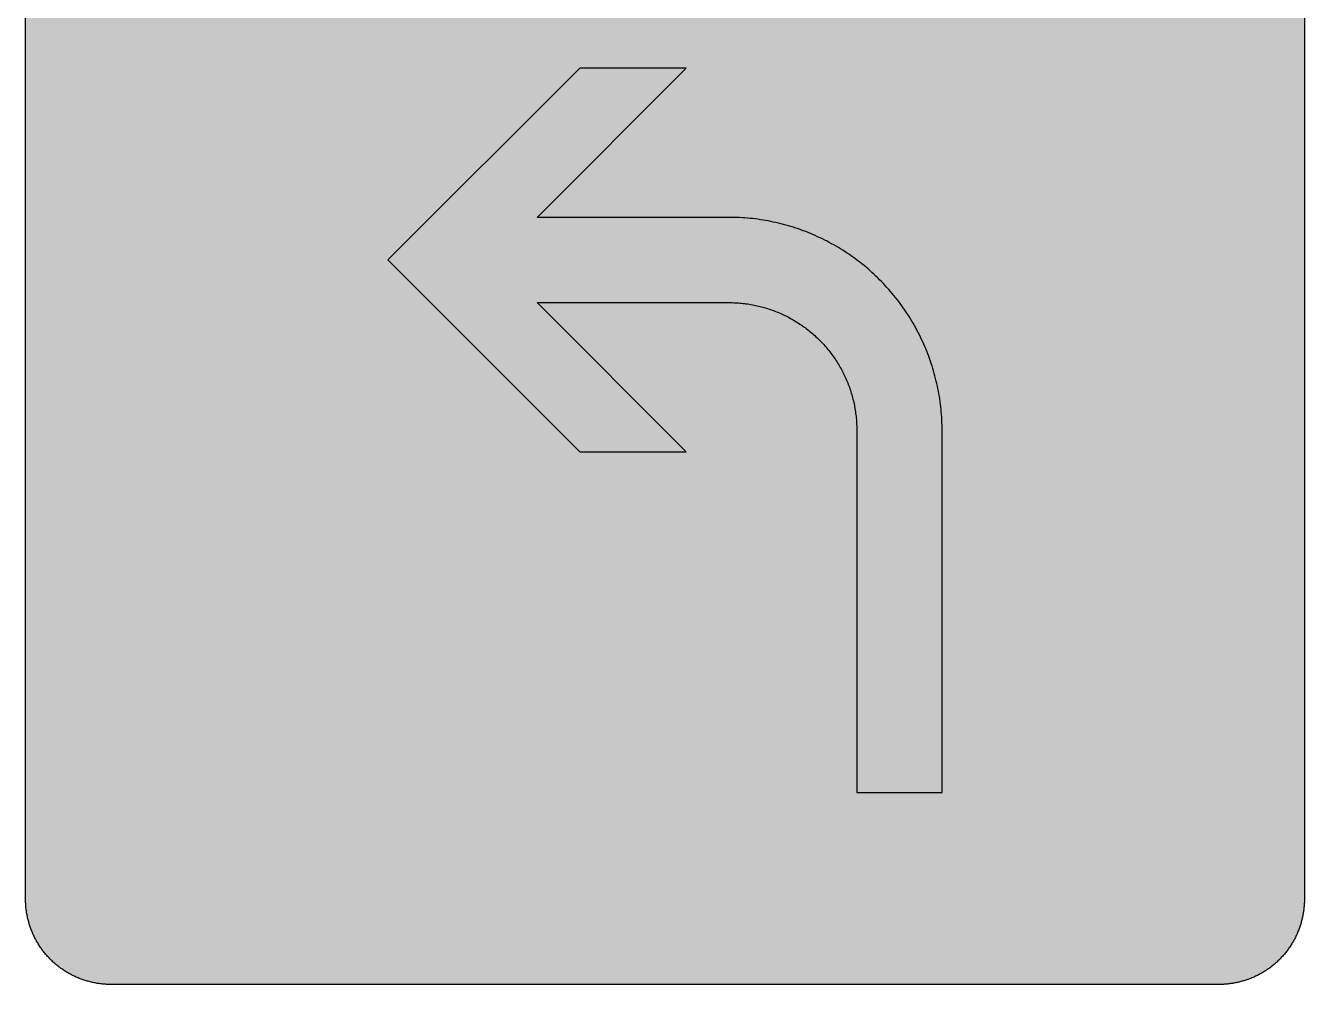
# Model space of a CAD drawing. Header units: millimetres. Extents: x 0 to 212, y 0 to 318.
# Drawn here: x 0.1 to 211.7, y 0.1 to 158.8 of the extents above; entities that cross this region are included whole.
import ezdxf

# ---------------------------------------------------------------- set-up
doc = ezdxf.new("R2010")
doc.units = ezdxf.units.MM

msp = doc.modelspace()

# ---------------------------------------------------------------- hatches: boundary and pattern name
for color, points in [(40, [(14.1633, 0.0536), (13.9878, 0.0533), (13.8125, 0.0559), (13.6373, 0.061), (13.462, 0.0686), (13.2893, 0.0787), (13.114, 0.0914), (12.9413, 0.1041), (12.7686, 0.1219), (12.5959, 0.1397), (12.4231, 0.16), (12.2504, 0.1829), (12.0777, 0.2057), (11.9075, 0.2337), (11.7373, 0.2616), (11.5672, 0.2921), (11.397, 0.3251), (11.2268, 0.3607), (11.0592, 0.3988), (10.8915, 0.4369), (10.7239, 0.4775), (10.5562, 0.5207), (10.3886, 0.5664), (10.2235, 0.6121), (10.0584, 0.6629), (9.8933, 0.7137), (9.7307, 0.7671), (9.5682, 0.8204), (9.4056, 0.8788), (9.2431, 0.9373), (9.083, 0.9982), (8.923, 1.0617), (8.763, 1.1252), (8.6055, 1.1938), (8.4455, 1.2624), (8.2906, 1.331), (8.1331, 1.4046), (7.9781, 1.4783), (7.8232, 1.5545), (7.6708, 1.6332), (7.5184, 1.7145), (7.366, 1.7958), (7.2161, 1.8796), (7.0663, 1.966), (6.919, 2.0523), (6.7716, 2.1438), (6.6243, 2.2352), (6.4795, 2.3266), (6.3348, 2.4232), (6.19, 2.5197), (6.0477, 2.6187), (5.908, 2.7178), (5.7683, 2.8194), (5.6286, 2.9235), (5.4915, 3.0302), (5.3543, 3.1369), (5.2197, 3.2461), (5.0851, 3.3579), (4.953, 3.4722), (4.8209, 3.5865), (4.6914, 3.7033), (4.5644, 3.8202), (4.4348, 3.9395), (4.3104, 4.0615), (4.1859, 4.1859), (4.0615, 4.3104), (3.9395, 4.4348), (3.8202, 4.5618), (3.7033, 4.6914), (3.5865, 4.8209), (3.4722, 4.953), (3.3579, 5.0851), (3.2487, 5.2197), (3.1369, 5.3543), (3.0302, 5.4915), (2.9235, 5.6286), (2.8194, 5.7683), (2.7178, 5.908), (2.6187, 6.0477), (2.5197, 6.19), (2.4232, 6.3348), (2.3266, 6.477), (2.2352, 6.6243), (2.1438, 6.7691), (2.0523, 6.9164), (1.966, 7.0663), (1.8796, 7.2161), (1.7958, 7.366), (1.7145, 7.5184), (1.6332, 7.6708), (1.5545, 7.8232), (1.4783, 7.9781), (1.4046, 8.1331), (1.331, 8.2906), (1.2598, 8.4455), (1.1913, 8.603), (1.1252, 8.763), (1.0592, 8.923), (0.9982, 9.083), (0.9373, 9.2431), (0.8763, 9.4056), (0.8204, 9.5682), (0.7645, 9.7307), (0.7112, 9.8933), (0.6604, 10.0584), (0.6121, 10.2235), (0.5639, 10.3911), (0.5207, 10.5562), (0.4775, 10.7239), (0.4343, 10.8915), (0.3962, 11.0592), (0.3607, 11.2268), (0.3251, 11.397), (0.2921, 11.5672), (0.2616, 11.7373), (0.2311, 11.9075), (0.2057, 12.0802), (0.1803, 12.2504), (0.1575, 12.4231), (0.1372, 12.5959), (0.1194, 12.7686), (0.1041, 12.9413), (0.0889, 13.1166), (0.0787, 13.2893), (0.0686, 13.4645), (0.061, 13.6373), (0.0559, 13.8125), (0.0508, 13.9878), (0.0508, 14.163), (0.0522, 303.4425), (0.0508, 303.6164), (0.0559, 303.7916), (0.061, 303.9669), (0.0686, 304.1396), (0.0787, 304.3149), (0.0889, 304.4876), (0.1041, 304.6628), (0.1194, 304.8356), (0.1372, 305.0083), (0.1575, 305.181), (0.1803, 305.3537), (0.2057, 305.5239), (0.2311, 305.6966), (0.2616, 305.8668), (0.2921, 306.037), (0.3251, 306.2072), (0.3607, 306.3748), (0.3962, 306.545), (0.4343, 306.7126), (0.4775, 306.8803), (0.5207, 307.0479), (0.5639, 307.213), (0.6121, 307.3781), (0.6604, 307.5432), (0.7112, 307.7083), (0.7645, 307.8734), (0.8204, 308.036), (0.8763, 308.1985), (0.9373, 308.3611), (0.9982, 308.5211), (1.0592, 308.6811), (1.1252, 308.8411), (1.1913, 308.9986), (1.2598, 309.1561), (1.331, 309.3136), (1.4046, 309.4685), (1.4783, 309.626), (1.5545, 309.7784), (1.6332, 309.9333), (1.7145, 310.0857), (1.7958, 310.2356), (1.8796, 310.388), (1.966, 310.5379), (2.0523, 310.6852), (2.1438, 310.8325), (2.2352, 310.9798), (2.3266, 311.1246), (2.4232, 311.2694), (2.5197, 311.4116), (2.6187, 311.5539), (2.7178, 311.6961), (2.8194, 311.8358), (2.9235, 311.9755), (3.0302, 312.1127), (3.1369, 312.2473), (3.2487, 312.3844), (3.3579, 312.5165), (3.4722, 312.6486), (3.5865, 312.7807), (3.7033, 312.9102), (3.8202, 313.0398), (3.9395, 313.1668), (4.0615, 313.2938), (4.1859, 313.4182), (4.3104, 313.5401), (4.4348, 313.6621), (4.5644, 313.784), (4.6914, 313.9008), (4.8209, 314.0177), (4.953, 314.132), (5.0851, 314.2437), (5.2197, 314.3555), (5.3543, 314.4647), (5.4915, 314.5739), (5.6286, 314.6781), (5.7683, 314.7822), (5.908, 314.8838), (6.0477, 314.9854), (6.19, 315.0845), (6.3348, 315.181), (6.4795, 315.275), (6.6243, 315.3689), (6.7716, 315.4604), (6.919, 315.5493), (7.0663, 315.6382), (7.2161, 315.7245), (7.366, 315.8084), (7.5184, 315.8896), (7.6708, 315.9709), (7.8232, 316.0471), (7.9781, 316.1233), (8.1331, 316.1995), (8.2906, 316.2706), (8.4455, 316.3418), (8.6055, 316.4103), (8.763, 316.4789), (8.923, 316.5424), (9.083, 316.6059), (9.2431, 316.6669), (9.4056, 316.7253), (9.5682, 316.7837), (9.7307, 316.8371), (9.8933, 316.8904), (10.0584, 316.9412), (10.2235, 316.992), (10.3886, 317.0377), (10.5562, 317.0834), (10.7239, 317.1266), (10.8915, 317.1673), (11.0592, 317.2079), (11.2268, 317.2435), (11.397, 317.279), (11.5672, 317.312), (11.7373, 317.3425), (11.9075, 317.3705), (12.0777, 317.3984), (12.2504, 317.4213), (12.4231, 317.4441), (12.5959, 317.4644), (12.7686, 317.4822), (12.9413, 317.5), (13.114, 317.5127), (13.2893, 317.5254), (13.462, 317.5356), (13.6373, 317.5432), (13.8125, 317.5483), (13.9878, 317.5508), (14.163, 317.5533), (197.6078, 317.5536), (197.7822, 317.5508), (197.9574, 317.5483), (198.1327, 317.5432), (198.3054, 317.5356), (198.4807, 317.5254), (198.6534, 317.5127), (198.8287, 317.5), (199.0014, 317.4822), (199.1741, 317.4644), (199.3468, 317.4441), (199.5195, 317.4213), (199.6897, 317.3984), (199.8624, 317.3705), (200.0326, 317.3425), (200.2028, 317.312), (200.373, 317.279), (200.5432, 317.2435), (200.7108, 317.2079), (200.8784, 317.1673), (201.0461, 317.1266), (201.2137, 317.0834), (201.3788, 317.0377), (201.5465, 316.992), (201.7116, 316.9412), (201.8767, 316.8904), (202.0392, 316.8371), (202.2018, 316.7837), (202.3643, 316.7253), (202.5269, 316.6669), (202.6869, 316.6059), (202.8469, 316.5424), (203.007, 316.4789), (203.167, 316.4103), (203.3245, 316.3418), (203.4794, 316.2706), (203.6369, 316.1995), (203.7918, 316.1233), (203.9468, 316.0471), (204.0992, 315.9709), (204.2516, 315.8896), (204.404, 315.8084), (204.5538, 315.7245), (204.7037, 315.6382), (204.8535, 315.5493), (205.0009, 315.4604), (205.1456, 315.3689), (205.293, 315.275), (205.4352, 315.181), (205.58, 315.0845), (205.7222, 314.9854), (205.8619, 314.8838), (206.0016, 314.7822), (206.1413, 314.6781), (206.2785, 314.5739), (206.4156, 314.4647), (206.5503, 314.3555), (206.6849, 314.2437), (206.817, 314.132), (206.949, 314.0177), (207.0786, 313.9008), (207.2081, 313.784), (207.3351, 313.6621), (207.4596, 313.5401), (207.584, 313.4182), (207.7085, 313.2938), (207.8304, 313.1668), (207.9498, 313.0398), (208.0666, 312.9102), (208.1835, 312.7807), (208.2978, 312.6486), (208.4121, 312.5165), (208.5238, 312.3844), (208.6331, 312.2473), (208.7397, 312.1127), (208.8464, 311.9755), (208.9506, 311.8358), (209.0522, 311.6961), (209.1512, 311.5539), (209.2503, 311.4116), (209.3468, 311.2694), (209.4433, 311.1246), (209.5348, 310.9798), (209.6262, 310.8325), (209.7176, 310.6852), (209.804, 310.5379), (209.8904, 310.388), (209.9742, 310.2356), (210.0555, 310.0857), (210.1367, 309.9333), (210.2155, 309.7784), (210.2917, 309.626), (210.3653, 309.4685), (210.439, 309.3136), (210.5076, 309.1561), (210.5762, 308.9986), (210.6447, 308.8411), (210.7082, 308.6811), (210.7717, 308.5211), (210.8327, 308.3611), (210.8911, 308.1985), (210.9495, 308.036), (211.0029, 307.8734), (211.0562, 307.7083), (211.107, 307.5432), (211.1578, 307.3781), (211.2035, 307.213), (211.2493, 307.0479), (211.2924, 306.8803), (211.3331, 306.7126), (211.3712, 306.545), (211.4093, 306.3748), (211.4448, 306.2072), (211.4779, 306.037), (211.5083, 305.8668), (211.5363, 305.6966), (211.5642, 305.5239), (211.5871, 305.3537), (211.6099, 305.181), (211.6303, 305.0083), (211.648, 304.8356), (211.6658, 304.6628), (211.6785, 304.4876), (211.6912, 304.3149), (211.7014, 304.1396), (211.709, 303.9669), (211.7141, 303.7916), (211.7166, 303.6164), (211.7166, 303.4411), (211.7189, 14.1647), (211.7166, 13.9878), (211.7141, 13.8125), (211.709, 13.6373), (211.7014, 13.4645), (211.6912, 13.2893), (211.6785, 13.1166), (211.6658, 12.9413), (211.648, 12.7686), (211.6303, 12.5959), (211.6099, 12.4231), (211.5871, 12.2504), (211.5642, 12.0802), (211.5363, 11.9075), (211.5083, 11.7373), (211.4779, 11.5672), (211.4448, 11.397), (211.4093, 11.2268), (211.3712, 11.0592), (211.3331, 10.8915), (211.2924, 10.7239), (211.2493, 10.5562), (211.2035, 10.3911), (211.1578, 10.2235), (211.107, 10.0584), (211.0562, 9.8933), (211.0029, 9.7307), (210.9495, 9.5682), (210.8911, 9.4056), (210.8327, 9.2431), (210.7717, 9.083), (210.7082, 8.923), (210.6447, 8.763), (210.5762, 8.603), (210.5076, 8.4455), (210.439, 8.2906), (210.3653, 8.1331), (210.2917, 7.9781), (210.2155, 7.8232), (210.1367, 7.6708), (210.0555, 7.5184), (209.9742, 7.366), (209.8904, 7.2161), (209.804, 7.0663), (209.7176, 6.9164), (209.6262, 6.7691), (209.5348, 6.6243), (209.4433, 6.477), (209.3468, 6.3348), (209.2503, 6.19), (209.1512, 6.0477), (209.0522, 5.908), (208.9506, 5.7683), (208.8464, 5.6286), (208.7397, 5.4915), (208.6331, 5.3543), (208.5238, 5.2197), (208.4121, 5.0851), (208.2978, 4.953), (208.1835, 4.8209), (208.0666, 4.6914), (207.9498, 4.5618), (207.8304, 4.4348), (207.7085, 4.3104), (207.584, 4.1859), (207.4596, 4.0615), (207.3351, 3.9395), (207.2081, 3.8202), (207.0786, 3.7033), (206.949, 3.5865), (206.817, 3.4722), (206.6849, 3.3579), (206.5503, 3.2461), (206.4156, 3.1369), (206.2785, 3.0302), (206.1413, 2.9235), (206.0016, 2.8194), (205.8619, 2.7178), (205.7222, 2.6187), (205.58, 2.5197), (205.4352, 2.4232), (205.293, 2.3266), (205.1456, 2.2352), (205.0009, 2.1438), (204.8535, 2.0523), (204.7037, 1.966), (204.5538, 1.8796), (204.404, 1.7958), (204.2516, 1.7145), (204.0992, 1.6332), (203.9468, 1.5545), (203.7918, 1.4783), (203.6369, 1.4046), (203.4794, 1.331), (203.3245, 1.2624), (203.167, 1.1938), (203.007, 1.1252), (202.8469, 1.0617), (202.6869, 0.9982), (202.5269, 0.9373), (202.3643, 0.8788), (202.2018, 0.8204), (202.0392, 0.7671), (201.8767, 0.7137), (201.7116, 0.6629), (201.5465, 0.6121), (201.3788, 0.5664), (201.2137, 0.5207), (201.0461, 0.4775), (200.8784, 0.4369), (200.7108, 0.3988), (200.5432, 0.3607), (200.373, 0.3251), (200.2028, 0.2921), (200.0326, 0.2616), (199.8624, 0.2337), (199.6897, 0.2057), (199.5195, 0.1829), (199.3468, 0.16), (199.1741, 0.1397), (199.0014, 0.1219), (198.8287, 0.1041), (198.6534, 0.0914), (198.4807, 0.0787), (198.3054, 0.0686), (198.1327, 0.061), (197.9574, 0.0559), (197.7822, 0.0533), (197.6069, 0.0533)]), (59, [(151.7467, 31.8036), (151.7467, 91.7758), (151.7421, 92.2122), (151.7345, 92.6516), (151.7218, 93.0885), (151.7015, 93.5228), (151.6786, 93.9597), (151.6482, 94.394), (151.6126, 94.8284), (151.572, 95.2602), (151.5262, 95.692), (151.4754, 96.1238), (151.4196, 96.5556), (151.3586, 96.9848), (151.2926, 97.4115), (151.2214, 97.8383), (151.1427, 98.265), (151.0614, 98.6892), (150.9751, 99.1108), (150.8811, 99.5324), (150.7846, 99.9541), (150.6804, 100.3732), (150.5737, 100.7897), (150.462, 101.2063), (150.3426, 101.6203), (150.2207, 102.0343), (150.0937, 102.4458), (149.9591, 102.8548), (149.8219, 103.2637), (149.6797, 103.6701), (149.5323, 104.074), (149.3799, 104.4753), (149.2225, 104.8766), (149.0599, 105.2754), (148.8923, 105.6716), (148.7221, 106.0653), (148.5443, 106.4565), (148.3639, 106.8476), (148.176, 107.2363), (147.9855, 107.6223), (147.7899, 108.0059), (147.5892, 108.3869), (147.3835, 108.7653), (147.1752, 109.1413), (146.9593, 109.5146), (146.7409, 109.8855), (146.5174, 110.2563), (146.2888, 110.6221), (146.0551, 110.9853), (145.8189, 111.346), (145.5776, 111.7041), (145.3286, 112.0597), (145.0797, 112.4128), (144.8232, 112.7633), (144.5641, 113.1087), (144.2974, 113.4542), (144.0307, 113.7945), (143.7564, 114.1324), (143.4795, 114.4676), (143.1976, 114.7978), (142.9106, 115.1255), (142.6185, 115.4532), (142.3238, 115.7732), (142.0241, 116.0932), (141.7218, 116.4082), (141.412, 116.7206), (141.1021, 117.028), (140.7846, 117.3302), (140.4671, 117.6299), (140.1445, 117.9246), (139.8194, 118.2167), (139.4917, 118.5037), (139.159, 118.7856), (138.8262, 119.0625), (138.4884, 119.3368), (138.1455, 119.6061), (137.8026, 119.8702), (137.4546, 120.1293), (137.1067, 120.3858), (136.7536, 120.6348), (136.398, 120.8837), (136.0399, 121.125), (135.6792, 121.3612), (135.316, 121.5949), (134.9502, 121.8235), (134.5794, 122.047), (134.2085, 122.2654), (133.8351, 122.4813), (133.4592, 122.6896), (133.0808, 122.8954), (132.6998, 123.096), (132.3162, 123.2916), (131.9301, 123.4821), (131.5415, 123.6701), (131.1504, 123.8504), (130.7592, 124.0282), (130.3655, 124.1984), (129.9693, 124.366), (129.5705, 124.5286), (129.1692, 124.6861), (128.7678, 124.8385), (128.3614, 124.9858), (127.9576, 125.128), (127.5486, 125.2677), (127.1397, 125.3998), (126.7282, 125.5268), (126.3142, 125.6487), (125.9002, 125.7681), (125.4836, 125.8799), (125.0671, 125.9891), (124.648, 126.0907), (124.2263, 126.1872), (123.8047, 126.2812), (123.383, 126.3675), (122.9589, 126.4514), (122.5321, 126.5276), (122.1054, 126.5987), (121.6762, 126.6647), (121.2494, 126.7282), (120.8176, 126.7841), (120.3858, 126.8349), (119.954, 126.8806), (119.5222, 126.9187), (119.0879, 126.9543), (118.6536, 126.9848), (118.2167, 127.0102), (117.7798, 127.0279), (117.3429, 127.0406), (116.906, 127.0508), (116.4666, 127.0533), (84.7189, 127.0536), (109.4133, 151.7481), (91.7744, 151.7481), (60.0244, 119.9981), (91.7744, 88.2481), (109.4133, 88.2481), (84.7189, 112.9425), (116.4689, 112.9425), (116.7308, 112.9386), (116.9924, 112.9335), (117.2566, 112.9259), (117.5182, 112.9157), (117.7798, 112.9005), (118.0389, 112.8827), (118.3005, 112.8624), (118.5596, 112.837), (118.8187, 112.809), (119.0777, 112.7785), (119.3368, 112.7455), (119.5934, 112.71), (119.8499, 112.6693), (120.1064, 112.6261), (120.363, 112.5804), (120.617, 112.5296), (120.871, 112.4788), (121.125, 112.4229), (121.3764, 112.3645), (121.6279, 112.3036), (121.8768, 112.2375), (122.1283, 112.1715), (122.3772, 112.1004), (122.6236, 112.0267), (122.87, 111.9505), (123.1163, 111.8692), (123.3602, 111.7879), (123.604, 111.7016), (123.8479, 111.6127), (124.0892, 111.5212), (124.3305, 111.4273), (124.5692, 111.3307), (124.8054, 111.2291), (125.0442, 111.125), (125.2779, 111.0209), (125.5116, 110.9116), (125.7452, 110.7999), (125.9764, 110.6856), (126.2075, 110.5662), (126.4361, 110.4468), (126.6622, 110.3249), (126.8882, 110.1979), (127.1143, 110.0684), (127.3353, 109.9388), (127.5563, 109.8042), (127.7772, 109.667), (127.9957, 109.5273), (128.2116, 109.3851), (128.4275, 109.2378), (128.6408, 109.0905), (128.8517, 108.9406), (129.0625, 108.7882), (129.2708, 108.6307), (129.4765, 108.4732), (129.6797, 108.3107), (129.8829, 108.1481), (130.0836, 107.9805), (130.2842, 107.8103), (130.4798, 107.6401), (130.6754, 107.4649), (130.8684, 107.2871), (131.0589, 107.1093), (131.2494, 106.9264), (131.4348, 106.741), (131.6203, 106.553), (131.8031, 106.365), (131.9835, 106.1745), (132.1587, 105.9815), (132.334, 105.7859), (132.5067, 105.5878), (132.6744, 105.3897), (132.842, 105.189), (133.0046, 104.9858), (133.1671, 104.7801), (133.3246, 104.5743), (133.4821, 104.3661), (133.6345, 104.1578), (133.7869, 103.9444), (133.9342, 103.7311), (134.079, 103.5177), (134.2212, 103.2993), (134.3609, 103.0834), (134.4981, 102.8624), (134.6327, 102.6414), (134.7648, 102.4179), (134.8918, 102.1944), (135.0188, 101.9683), (135.1407, 101.7397), (135.2626, 101.5111), (135.3795, 101.2825), (135.4938, 101.0514), (135.6055, 100.8177), (135.7147, 100.584), (135.8189, 100.3478), (135.923, 100.1116), (136.0246, 99.8728), (136.1211, 99.634), (136.2151, 99.3953), (136.3066, 99.154), (136.3955, 98.9101), (136.4818, 98.6663), (136.5631, 98.4225), (136.6418, 98.1761), (136.7206, 97.9297), (136.7942, 97.6833), (136.8628, 97.4344), (136.9314, 97.1829), (136.9949, 96.934), (137.0584, 96.6826), (137.1168, 96.4286), (137.1727, 96.1771), (137.2235, 95.9231), (137.2743, 95.6691), (137.32, 95.4126), (137.3632, 95.156), (137.4013, 94.8995), (137.4394, 94.6429), (137.4724, 94.3839), (137.5029, 94.1248), (137.5308, 93.8657), (137.5537, 93.6066), (137.5766, 93.345), (137.5943, 93.0859), (137.607, 92.8243), (137.6197, 92.5627), (137.6274, 92.3011), (137.6324, 92.0369), (137.635, 91.7753), (137.6355, 31.8036)])]:
    msp.add_hatch(color=color).paths.add_polyline_path(points)
h = msp.add_hatch(color=59)
h.paths.add_polyline_path([(14.1633, 3.5814), (13.8887, 3.5839), (13.6169, 3.5941), (13.3477, 3.6119), (13.081, 3.6347), (12.8143, 3.6652), (12.5501, 3.7008), (12.2885, 3.7465), (12.0294, 3.7948), (11.7729, 3.8506), (11.5164, 3.9141), (11.2649, 3.9827), (11.016, 4.0564), (10.7671, 4.1351), (10.5232, 4.2215), (10.2819, 4.3129), (10.0432, 4.412), (9.8069, 4.5161), (9.5733, 4.6228), (9.3447, 4.7371), (9.1186, 4.8565), (8.8951, 4.9809), (8.6741, 5.113), (8.4582, 5.2476), (8.2448, 5.3873), (8.0366, 5.5321), (7.8308, 5.682), (7.6276, 5.8369), (7.4295, 5.9969), (7.2365, 6.1595), (7.046, 6.3297), (6.8605, 6.5024), (6.6777, 6.6802), (6.5024, 6.8605), (6.3271, 7.046), (6.1595, 7.2365), (5.9969, 7.432), (5.8369, 7.6302), (5.682, 7.8308), (5.5321, 8.0366), (5.3873, 8.2448), (5.2451, 8.4582), (5.1105, 8.6741), (4.9809, 8.8951), (4.8565, 9.1186), (4.7371, 9.3447), (4.6228, 9.5758), (4.5136, 9.8069), (4.4094, 10.0432), (4.3129, 10.2819), (4.2215, 10.5232), (4.1351, 10.7696), (4.0538, 11.016), (3.9802, 11.2649), (3.9116, 11.5189), (3.8506, 11.7729), (3.7948, 12.0294), (3.744, 12.2911), (3.7008, 12.5527), (3.6627, 12.8143), (3.6322, 13.081), (3.6093, 13.3502), (3.5916, 13.6195), (3.5814, 13.8913), (3.5789, 14.163), (3.58, 303.4425), (3.5814, 303.7154), (3.5916, 303.9847), (3.6093, 304.2564), (3.6322, 304.5231), (3.6627, 304.7898), (3.7008, 305.054), (3.744, 305.3156), (3.7948, 305.5747), (3.8506, 305.8312), (3.9116, 306.0852), (3.9802, 306.3392), (4.0538, 306.5882), (4.1351, 306.8345), (4.2215, 307.0809), (4.3129, 307.3222), (4.4094, 307.561), (4.5136, 307.7972), (4.6228, 308.0283), (4.7371, 308.2595), (4.8565, 308.4855), (4.9809, 308.7091), (5.1105, 308.9275), (5.2451, 309.1459), (5.3873, 309.3593), (5.5321, 309.5676), (5.682, 309.7733), (5.8369, 309.974), (5.9969, 310.1721), (6.1595, 310.3677), (6.3271, 310.5556), (6.5024, 310.7436), (6.6777, 310.9239), (6.8605, 311.1017), (7.046, 311.2745), (7.2365, 311.4446), (7.4295, 311.6072), (7.6276, 311.7672), (7.8308, 311.9222), (8.0366, 312.072), (8.2448, 312.2168), (8.4582, 312.3565), (8.6741, 312.4911), (8.8951, 312.6232), (9.1186, 312.7477), (9.3447, 312.867), (9.5733, 312.9813), (9.8069, 313.0906), (10.0432, 313.1922), (10.2819, 313.2912), (10.5232, 313.3827), (10.7671, 313.469), (11.016, 313.5478), (11.2649, 313.624), (11.5164, 313.6925), (11.7729, 313.7535), (12.0294, 313.8094), (12.2885, 313.8602), (12.5501, 313.9034), (12.8143, 313.9389), (13.081, 313.9694), (13.3477, 313.9948), (13.6169, 314.01), (13.8887, 314.0202), (14.163, 314.0253), (197.6078, 314.0258), (197.8787, 314.0202), (198.1505, 314.01), (198.4197, 313.9948), (198.689, 313.9694), (198.9557, 313.9389), (199.2173, 313.9034), (199.4789, 313.8602), (199.7405, 313.8094), (199.9971, 313.7535), (200.2511, 313.6925), (200.5051, 313.624), (200.754, 313.5478), (201.0004, 313.469), (201.2467, 313.3827), (201.488, 313.2912), (201.7268, 313.1922), (201.963, 313.0906), (202.1942, 312.9813), (202.4253, 312.867), (202.6514, 312.7477), (202.8749, 312.6232), (203.0959, 312.4911), (203.3118, 312.3565), (203.5251, 312.2168), (203.7334, 312.072), (203.9391, 311.9222), (204.1398, 311.7672), (204.3379, 311.6072), (204.5335, 311.4446), (204.724, 311.2745), (204.9094, 311.1017), (205.0898, 310.9239), (205.2676, 310.7436), (205.4403, 310.5556), (205.6105, 310.3677), (205.773, 310.1721), (205.933, 309.974), (206.088, 309.7733), (206.2378, 309.5676), (206.3826, 309.3593), (206.5223, 309.1459), (206.6569, 308.9275), (206.789, 308.7091), (206.9135, 308.4855), (207.0329, 308.2595), (207.1472, 308.0283), (207.2538, 307.7972), (207.358, 307.561), (207.457, 307.3222), (207.5485, 307.0809), (207.6348, 306.8345), (207.7136, 306.5882), (207.7872, 306.3392), (207.8558, 306.0852), (207.9193, 305.8312), (207.9752, 305.5747), (208.0235, 305.3156), (208.0692, 305.054), (208.1047, 304.7898), (208.1352, 304.5231), (208.1581, 304.2564), (208.1759, 303.9847), (208.186, 303.7154), (208.1911, 303.4411), (208.1911, 14.1647), (208.186, 13.8913), (208.1759, 13.6195), (208.1581, 13.3502), (208.1352, 13.081), (208.1047, 12.8143), (208.0692, 12.5527), (208.0235, 12.2911), (207.9752, 12.0294), (207.9193, 11.7729), (207.8558, 11.5189), (207.7872, 11.2649), (207.7136, 11.016), (207.6348, 10.7696), (207.5485, 10.5232), (207.457, 10.2819), (207.358, 10.0432), (207.2538, 9.8069), (207.1472, 9.5758), (207.0329, 9.3447), (206.9135, 9.1186), (206.789, 8.8951), (206.6569, 8.6741), (206.5223, 8.4582), (206.3826, 8.2448), (206.2378, 8.0366), (206.088, 7.8308), (205.933, 7.6302), (205.773, 7.432), (205.6105, 7.2365), (205.4403, 7.046), (205.2676, 6.8605), (205.0898, 6.6802), (204.9094, 6.5024), (204.724, 6.3297), (204.5335, 6.1595), (204.3379, 5.9969), (204.1398, 5.8369), (203.9391, 5.682), (203.7334, 5.5321), (203.5251, 5.3873), (203.3118, 5.2476), (203.0959, 5.113), (202.8749, 4.9809), (202.6514, 4.8565), (202.4253, 4.7371), (202.1942, 4.6228), (201.963, 4.5161), (201.7268, 4.412), (201.488, 4.3129), (201.2467, 4.2215), (201.0004, 4.1351), (200.754, 4.0564), (200.5051, 3.9827), (200.2511, 3.9141), (199.9971, 3.8506), (199.7405, 3.7948), (199.4789, 3.7465), (199.2173, 3.7008), (198.9557, 3.6652), (198.689, 3.6347), (198.4197, 3.6119), (198.1505, 3.5941), (197.8787, 3.5839), (197.6069, 3.5789)])
h.paths.add_polyline_path([(14.1633, 8.8731), (14.0259, 8.8748), (13.8887, 8.8798), (13.7541, 8.8875), (13.622, 8.9002), (13.4874, 8.9154), (13.3553, 8.9332), (13.2258, 8.9535), (13.0962, 8.9789), (12.9667, 9.0068), (12.8397, 9.0373), (12.7127, 9.0729), (12.5882, 9.1084), (12.4663, 9.1491), (12.3419, 9.1923), (12.2225, 9.238), (12.1031, 9.2888), (11.9837, 9.3396), (11.8694, 9.3929), (11.7526, 9.4513), (11.6408, 9.5098), (11.5291, 9.5733), (11.4198, 9.6368), (11.3106, 9.7053), (11.2039, 9.7765), (11.0998, 9.8476), (10.9957, 9.9238), (10.8966, 10), (10.7975, 10.0787), (10.6985, 10.1625), (10.6045, 10.2464), (10.5105, 10.3327), (10.4216, 10.4216), (10.3327, 10.5131), (10.2464, 10.6045), (10.16, 10.701), (10.0787, 10.7975), (10, 10.8966), (9.9212, 10.9982), (9.8476, 11.0998), (9.7739, 11.2039), (9.7053, 11.3106), (9.6368, 11.4198), (9.5707, 11.5291), (9.5098, 11.6408), (9.4488, 11.7551), (9.3929, 11.8694), (9.337, 11.9863), (9.2862, 12.1031), (9.238, 12.2225), (9.1923, 12.3444), (9.1491, 12.4663), (9.1084, 12.5908), (9.0703, 12.7152), (9.0373, 12.8397), (9.0068, 12.9692), (8.9789, 13.0962), (8.9535, 13.2258), (8.9306, 13.3579), (8.9129, 13.4899), (8.8976, 13.622), (8.8849, 13.7566), (8.8773, 13.8913), (8.8722, 14.0259), (8.8697, 14.163), (8.8717, 303.4425), (8.8722, 303.5783), (8.8773, 303.7129), (8.8849, 303.8475), (8.8976, 303.9821), (8.9129, 304.1142), (8.9306, 304.2463), (8.9535, 304.3784), (8.9789, 304.5079), (9.0068, 304.6349), (9.0373, 304.7644), (9.0703, 304.8889), (9.1084, 305.0134), (9.1491, 305.1378), (9.1923, 305.2597), (9.238, 305.3817), (9.2862, 305.501), (9.337, 305.6179), (9.3929, 305.7347), (9.4488, 305.849), (9.5098, 305.9633), (9.5707, 306.0751), (9.6368, 306.1843), (9.7053, 306.2935), (9.7739, 306.4002), (9.8476, 306.5043), (9.9212, 306.6059), (10, 306.7075), (10.0787, 306.8066), (10.16, 306.9031), (10.2464, 306.9996), (10.3327, 307.0911), (10.4216, 307.1825), (10.5105, 307.2714), (10.6045, 307.3578), (10.6985, 307.4416), (10.7975, 307.5254), (10.8966, 307.6042), (10.9957, 307.6804), (11.0998, 307.7566), (11.2039, 307.8277), (11.3106, 307.8988), (11.4198, 307.9674), (11.5291, 308.0309), (11.6408, 308.0944), (11.7526, 308.1528), (11.8694, 308.2112), (11.9837, 308.2646), (12.1031, 308.3179), (12.2225, 308.3662), (12.3419, 308.4119), (12.4663, 308.4551), (12.5882, 308.4957), (12.7127, 308.5313), (12.8397, 308.5668), (12.9667, 308.5973), (13.0962, 308.6252), (13.2258, 308.6506), (13.3553, 308.671), (13.4874, 308.6913), (13.622, 308.7065), (13.7541, 308.7167), (13.8887, 308.7268), (14.0259, 308.7319), (14.163, 308.7319), (197.6078, 308.7342), (197.7441, 308.7319), (197.8787, 308.7268), (198.0133, 308.7167), (198.1479, 308.7065), (198.28, 308.6913), (198.4121, 308.671), (198.5442, 308.6506), (198.6737, 308.6252), (198.8007, 308.5973), (198.9303, 308.5668), (199.0547, 308.5313), (199.1792, 308.4957), (199.3036, 308.4551), (199.4256, 308.4119), (199.5475, 308.3662), (199.6669, 308.3179), (199.7837, 308.2646), (199.9005, 308.2112), (200.0148, 308.1528), (200.1291, 308.0944), (200.2409, 308.0309), (200.3501, 307.9674), (200.4593, 307.8988), (200.566, 307.8277), (200.6702, 307.7566), (200.7718, 307.6804), (200.8734, 307.6042), (200.9724, 307.5254), (201.0689, 307.4416), (201.1655, 307.3578), (201.2569, 307.2714), (201.3483, 307.1825), (201.4372, 307.0911), (201.5236, 306.9996), (201.6074, 306.9031), (201.6912, 306.8066), (201.77, 306.7075), (201.8462, 306.6059), (201.9224, 306.5043), (201.9935, 306.4002), (202.0646, 306.2935), (202.1332, 306.1843), (202.1967, 306.0751), (202.2602, 305.9633), (202.3186, 305.849), (202.377, 305.7347), (202.4304, 305.6179), (202.4812, 305.501), (202.532, 305.3817), (202.5777, 305.2597), (202.6209, 305.1378), (202.6615, 305.0134), (202.6971, 304.8889), (202.7326, 304.7644), (202.7631, 304.6349), (202.7911, 304.5079), (202.8165, 304.3784), (202.8368, 304.2463), (202.8546, 304.1142), (202.8698, 303.9821), (202.8825, 303.8475), (202.8901, 303.7129), (202.8952, 303.5783), (202.8977, 303.4411), (202.8994, 14.1647), (202.8952, 14.0259), (202.8901, 13.8913), (202.8825, 13.7566), (202.8698, 13.622), (202.8546, 13.4899), (202.8368, 13.3579), (202.8165, 13.2258), (202.7911, 13.0962), (202.7631, 12.9692), (202.7326, 12.8397), (202.6971, 12.7152), (202.6615, 12.5908), (202.6209, 12.4663), (202.5777, 12.3444), (202.532, 12.2225), (202.4812, 12.1031), (202.4304, 11.9863), (202.377, 11.8694), (202.3186, 11.7551), (202.2602, 11.6408), (202.1967, 11.5291), (202.1332, 11.4198), (202.0646, 11.3106), (201.9935, 11.2039), (201.9224, 11.0998), (201.8462, 10.9982), (201.77, 10.8966), (201.6912, 10.7975), (201.6074, 10.701), (201.5236, 10.6045), (201.4372, 10.5131), (201.3483, 10.4216), (201.2569, 10.3327), (201.1655, 10.2464), (201.0689, 10.1625), (200.9724, 10.0787), (200.8734, 10), (200.7718, 9.9238), (200.6702, 9.8476), (200.566, 9.7765), (200.4593, 9.7053), (200.3501, 9.6368), (200.2409, 9.5733), (200.1291, 9.5098), (200.0148, 9.4513), (199.9005, 9.3929), (199.7837, 9.3396), (199.6669, 9.2888), (199.5475, 9.238), (199.4256, 9.1923), (199.3036, 9.1491), (199.1792, 9.1084), (199.0547, 9.0729), (198.9303, 9.0373), (198.8007, 9.0068), (198.6737, 8.9789), (198.5442, 8.9535), (198.4121, 8.9332), (198.28, 8.9154), (198.1479, 8.9002), (198.0133, 8.8875), (197.8787, 8.8798), (197.7441, 8.8748), (197.6069, 8.8722)], flags=16)

# ---------------------------------------------------------------- linework, layer by layer
at = {"color": 40}
for points in [[(14.1633, 0.0536), (13.9878, 0.0533), (13.8125, 0.0559), (13.6373, 0.061), (13.462, 0.0686), (13.2893, 0.0787), (13.114, 0.0914), (12.9413, 0.1041), (12.7686, 0.1219), (12.5959, 0.1397), (12.4231, 0.16), (12.2504, 0.1829), (12.0777, 0.2057), (11.9075, 0.2337), (11.7373, 0.2616), (11.5672, 0.2921), (11.397, 0.3251), (11.2268, 0.3607), (11.0592, 0.3988), (10.8915, 0.4369), (10.7239, 0.4775), (10.5562, 0.5207), (10.3886, 0.5664), (10.2235, 0.6121), (10.0584, 0.6629), (9.8933, 0.7137), (9.7307, 0.7671), (9.5682, 0.8204), (9.4056, 0.8788), (9.2431, 0.9373), (9.083, 0.9982), (8.923, 1.0617), (8.763, 1.1252), (8.6055, 1.1938), (8.4455, 1.2624), (8.2906, 1.331), (8.1331, 1.4046), (7.9781, 1.4783), (7.8232, 1.5545), (7.6708, 1.6332), (7.5184, 1.7145), (7.366, 1.7958), (7.2161, 1.8796), (7.0663, 1.966), (6.919, 2.0523), (6.7716, 2.1438), (6.6243, 2.2352), (6.4795, 2.3266), (6.3348, 2.4232), (6.19, 2.5197), (6.0477, 2.6187), (5.908, 2.7178), (5.7683, 2.8194), (5.6286, 2.9235), (5.4915, 3.0302), (5.3543, 3.1369), (5.2197, 3.2461), (5.0851, 3.3579), (4.953, 3.4722), (4.8209, 3.5865), (4.6914, 3.7033), (4.5644, 3.8202), (4.4348, 3.9395), (4.3104, 4.0615), (4.1859, 4.1859), (4.0615, 4.3104), (3.9395, 4.4348), (3.8202, 4.5618), (3.7033, 4.6914), (3.5865, 4.8209), (3.4722, 4.953), (3.3579, 5.0851), (3.2487, 5.2197), (3.1369, 5.3543), (3.0302, 5.4915), (2.9235, 5.6286), (2.8194, 5.7683), (2.7178, 5.908), (2.6187, 6.0477), (2.5197, 6.19), (2.4232, 6.3348), (2.3266, 6.477), (2.2352, 6.6243), (2.1438, 6.7691), (2.0523, 6.9164), (1.966, 7.0663), (1.8796, 7.2161), (1.7958, 7.366), (1.7145, 7.5184), (1.6332, 7.6708), (1.5545, 7.8232), (1.4783, 7.9781), (1.4046, 8.1331), (1.331, 8.2906), (1.2598, 8.4455), (1.1913, 8.603), (1.1252, 8.763), (1.0592, 8.923), (0.9982, 9.083), (0.9373, 9.2431), (0.8763, 9.4056), (0.8204, 9.5682), (0.7645, 9.7307), (0.7112, 9.8933), (0.6604, 10.0584), (0.6121, 10.2235), (0.5639, 10.3911), (0.5207, 10.5562), (0.4775, 10.7239), (0.4343, 10.8915), (0.3962, 11.0592), (0.3607, 11.2268), (0.3251, 11.397), (0.2921, 11.5672), (0.2616, 11.7373), (0.2311, 11.9075), (0.2057, 12.0802), (0.1803, 12.2504), (0.1575, 12.4231), (0.1372, 12.5959), (0.1194, 12.7686), (0.1041, 12.9413), (0.0889, 13.1166), (0.0787, 13.2893), (0.0686, 13.4645), (0.061, 13.6373), (0.0559, 13.8125), (0.0508, 13.9878), (0.0508, 14.163), (0.0522, 303.4425)], [(211.7166, 303.4411), (211.7189, 14.1647), (211.7166, 13.9878), (211.7141, 13.8125), (211.709, 13.6373), (211.7014, 13.4645), (211.6912, 13.2893), (211.6785, 13.1166), (211.6658, 12.9413), (211.648, 12.7686), (211.6303, 12.5959), (211.6099, 12.4231), (211.5871, 12.2504), (211.5642, 12.0802), (211.5363, 11.9075), (211.5083, 11.7373), (211.4779, 11.5672), (211.4448, 11.397), (211.4093, 11.2268), (211.3712, 11.0592), (211.3331, 10.8915), (211.2924, 10.7239), (211.2493, 10.5562), (211.2035, 10.3911), (211.1578, 10.2235), (211.107, 10.0584), (211.0562, 9.8933), (211.0029, 9.7307), (210.9495, 9.5682), (210.8911, 9.4056), (210.8327, 9.2431), (210.7717, 9.083), (210.7082, 8.923), (210.6447, 8.763), (210.5762, 8.603), (210.5076, 8.4455), (210.439, 8.2906), (210.3653, 8.1331), (210.2917, 7.9781), (210.2155, 7.8232), (210.1367, 7.6708), (210.0555, 7.5184), (209.9742, 7.366), (209.8904, 7.2161), (209.804, 7.0663), (209.7176, 6.9164), (209.6262, 6.7691), (209.5348, 6.6243), (209.4433, 6.477), (209.3468, 6.3348), (209.2503, 6.19), (209.1512, 6.0477), (209.0522, 5.908), (208.9506, 5.7683), (208.8464, 5.6286), (208.7397, 5.4915), (208.6331, 5.3543), (208.5238, 5.2197), (208.4121, 5.0851), (208.2978, 4.953), (208.1835, 4.8209), (208.0666, 4.6914), (207.9498, 4.5618), (207.8304, 4.4348), (207.7085, 4.3104), (207.584, 4.1859), (207.4596, 4.0615), (207.3351, 3.9395), (207.2081, 3.8202), (207.0786, 3.7033), (206.949, 3.5865), (206.817, 3.4722), (206.6849, 3.3579), (206.5503, 3.2461), (206.4156, 3.1369), (206.2785, 3.0302), (206.1413, 2.9235), (206.0016, 2.8194), (205.8619, 2.7178), (205.7222, 2.6187), (205.58, 2.5197), (205.4352, 2.4232), (205.293, 2.3266), (205.1456, 2.2352), (205.0009, 2.1438), (204.8535, 2.0523), (204.7037, 1.966), (204.5538, 1.8796), (204.404, 1.7958), (204.2516, 1.7145), (204.0992, 1.6332), (203.9468, 1.5545), (203.7918, 1.4783), (203.6369, 1.4046), (203.4794, 1.331), (203.3245, 1.2624), (203.167, 1.1938), (203.007, 1.1252), (202.8469, 1.0617), (202.6869, 0.9982), (202.5269, 0.9373), (202.3643, 0.8788), (202.2018, 0.8204), (202.0392, 0.7671), (201.8767, 0.7137), (201.7116, 0.6629), (201.5465, 0.6121), (201.3788, 0.5664), (201.2137, 0.5207), (201.0461, 0.4775), (200.8784, 0.4369), (200.7108, 0.3988), (200.5432, 0.3607), (200.373, 0.3251), (200.2028, 0.2921), (200.0326, 0.2616), (199.8624, 0.2337), (199.6897, 0.2057), (199.5195, 0.1829), (199.3468, 0.16), (199.1741, 0.1397), (199.0014, 0.1219), (198.8287, 0.1041), (198.6534, 0.0914), (198.4807, 0.0787), (198.3054, 0.0686), (198.1327, 0.061), (197.9574, 0.0559), (197.7822, 0.0533), (197.6069, 0.0533), (14.1633, 0.0536)]]:
    msp.add_lwpolyline(points, dxfattribs=at)
at = {"color": 59}
msp.add_lwpolyline([(151.7467, 31.8036), (151.7467, 91.7758), (151.7421, 92.2122), (151.7345, 92.6516), (151.7218, 93.0885), (151.7015, 93.5228), (151.6786, 93.9597), (151.6482, 94.394), (151.6126, 94.8284), (151.572, 95.2602), (151.5262, 95.692), (151.4754, 96.1238), (151.4196, 96.5556), (151.3586, 96.9848), (151.2926, 97.4115), (151.2214, 97.8383), (151.1427, 98.265), (151.0614, 98.6892), (150.9751, 99.1108), (150.8811, 99.5324), (150.7846, 99.9541), (150.6804, 100.3732), (150.5737, 100.7897), (150.462, 101.2063), (150.3426, 101.6203), (150.2207, 102.0343), (150.0937, 102.4458), (149.9591, 102.8548), (149.8219, 103.2637), (149.6797, 103.6701), (149.5323, 104.074), (149.3799, 104.4753), (149.2225, 104.8766), (149.0599, 105.2754), (148.8923, 105.6716), (148.7221, 106.0653), (148.5443, 106.4565), (148.3639, 106.8476), (148.176, 107.2363), (147.9855, 107.6223), (147.7899, 108.0059), (147.5892, 108.3869), (147.3835, 108.7653), (147.1752, 109.1413), (146.9593, 109.5146), (146.7409, 109.8855), (146.5174, 110.2563), (146.2888, 110.6221), (146.0551, 110.9853), (145.8189, 111.346), (145.5776, 111.7041), (145.3286, 112.0597), (145.0797, 112.4128), (144.8232, 112.7633), (144.5641, 113.1087), (144.2974, 113.4542), (144.0307, 113.7945), (143.7564, 114.1324), (143.4795, 114.4676), (143.1976, 114.7978), (142.9106, 115.1255), (142.6185, 115.4532), (142.3238, 115.7732), (142.0241, 116.0932), (141.7218, 116.4082), (141.412, 116.7206), (141.1021, 117.028), (140.7846, 117.3302), (140.4671, 117.6299), (140.1445, 117.9246), (139.8194, 118.2167), (139.4917, 118.5037), (139.159, 118.7856), (138.8262, 119.0625), (138.4884, 119.3368), (138.1455, 119.6061), (137.8026, 119.8702), (137.4546, 120.1293), (137.1067, 120.3858), (136.7536, 120.6348), (136.398, 120.8837), (136.0399, 121.125), (135.6792, 121.3612), (135.316, 121.5949), (134.9502, 121.8235), (134.5794, 122.047), (134.2085, 122.2654), (133.8351, 122.4813), (133.4592, 122.6896), (133.0808, 122.8954), (132.6998, 123.096), (132.3162, 123.2916), (131.9301, 123.4821), (131.5415, 123.6701), (131.1504, 123.8504), (130.7592, 124.0282), (130.3655, 124.1984), (129.9693, 124.366), (129.5705, 124.5286), (129.1692, 124.6861), (128.7678, 124.8385), (128.3614, 124.9858), (127.9576, 125.128), (127.5486, 125.2677), (127.1397, 125.3998), (126.7282, 125.5268), (126.3142, 125.6487), (125.9002, 125.7681), (125.4836, 125.8799), (125.0671, 125.9891), (124.648, 126.0907), (124.2263, 126.1872), (123.8047, 126.2812), (123.383, 126.3675), (122.9589, 126.4514), (122.5321, 126.5276), (122.1054, 126.5987), (121.6762, 126.6647), (121.2494, 126.7282), (120.8176, 126.7841), (120.3858, 126.8349), (119.954, 126.8806), (119.5222, 126.9187), (119.0879, 126.9543), (118.6536, 126.9848), (118.2167, 127.0102), (117.7798, 127.0279), (117.3429, 127.0406), (116.906, 127.0508), (116.4666, 127.0533), (84.7189, 127.0536), (109.4133, 151.7481), (91.7744, 151.7481), (60.0244, 119.9981), (91.7744, 88.2481), (109.4133, 88.2481), (84.7189, 112.9425), (116.4689, 112.9425), (116.7308, 112.9386), (116.9924, 112.9335), (117.2566, 112.9259), (117.5182, 112.9157), (117.7798, 112.9005), (118.0389, 112.8827), (118.3005, 112.8624), (118.5596, 112.837), (118.8187, 112.809), (119.0777, 112.7785), (119.3368, 112.7455), (119.5934, 112.71), (119.8499, 112.6693), (120.1064, 112.6261), (120.363, 112.5804), (120.617, 112.5296), (120.871, 112.4788), (121.125, 112.4229), (121.3764, 112.3645), (121.6279, 112.3036), (121.8768, 112.2375), (122.1283, 112.1715), (122.3772, 112.1004), (122.6236, 112.0267), (122.87, 111.9505), (123.1163, 111.8692), (123.3602, 111.7879), (123.604, 111.7016), (123.8479, 111.6127), (124.0892, 111.5212), (124.3305, 111.4273), (124.5692, 111.3307), (124.8054, 111.2291), (125.0442, 111.125), (125.2779, 111.0209), (125.5116, 110.9116), (125.7452, 110.7999), (125.9764, 110.6856), (126.2075, 110.5662), (126.4361, 110.4468), (126.6622, 110.3249), (126.8882, 110.1979), (127.1143, 110.0684), (127.3353, 109.9388), (127.5563, 109.8042), (127.7772, 109.667), (127.9957, 109.5273), (128.2116, 109.3851), (128.4275, 109.2378), (128.6408, 109.0905), (128.8517, 108.9406), (129.0625, 108.7882), (129.2708, 108.6307), (129.4765, 108.4732), (129.6797, 108.3107), (129.8829, 108.1481), (130.0836, 107.9805), (130.2842, 107.8103), (130.4798, 107.6401), (130.6754, 107.4649), (130.8684, 107.2871), (131.0589, 107.1093), (131.2494, 106.9264), (131.4348, 106.741), (131.6203, 106.553), (131.8031, 106.365), (131.9835, 106.1745), (132.1587, 105.9815), (132.334, 105.7859), (132.5067, 105.5878), (132.6744, 105.3897), (132.842, 105.189), (133.0046, 104.9858), (133.1671, 104.7801), (133.3246, 104.5743), (133.4821, 104.3661), (133.6345, 104.1578), (133.7869, 103.9444), (133.9342, 103.7311), (134.079, 103.5177), (134.2212, 103.2993), (134.3609, 103.0834), (134.4981, 102.8624), (134.6327, 102.6414), (134.7648, 102.4179), (134.8918, 102.1944), (135.0188, 101.9683), (135.1407, 101.7397), (135.2626, 101.5111), (135.3795, 101.2825), (135.4938, 101.0514), (135.6055, 100.8177), (135.7147, 100.584), (135.8189, 100.3478), (135.923, 100.1116), (136.0246, 99.8728), (136.1211, 99.634), (136.2151, 99.3953), (136.3066, 99.154), (136.3955, 98.9101), (136.4818, 98.6663), (136.5631, 98.4225), (136.6418, 98.1761), (136.7206, 97.9297), (136.7942, 97.6833), (136.8628, 97.4344), (136.9314, 97.1829), (136.9949, 96.934), (137.0584, 96.6826), (137.1168, 96.4286), (137.1727, 96.1771), (137.2235, 95.9231), (137.2743, 95.6691), (137.32, 95.4126), (137.3632, 95.156), (137.4013, 94.8995), (137.4394, 94.6429), (137.4724, 94.3839), (137.5029, 94.1248), (137.5308, 93.8657), (137.5537, 93.6066), (137.5766, 93.345), (137.5943, 93.0859), (137.607, 92.8243), (137.6197, 92.5627), (137.6274, 92.3011), (137.6324, 92.0369), (137.635, 91.7753), (137.6355, 31.8036), (151.7467, 31.8036)], dxfattribs=at)

doc.saveas('drawing.dxf')
